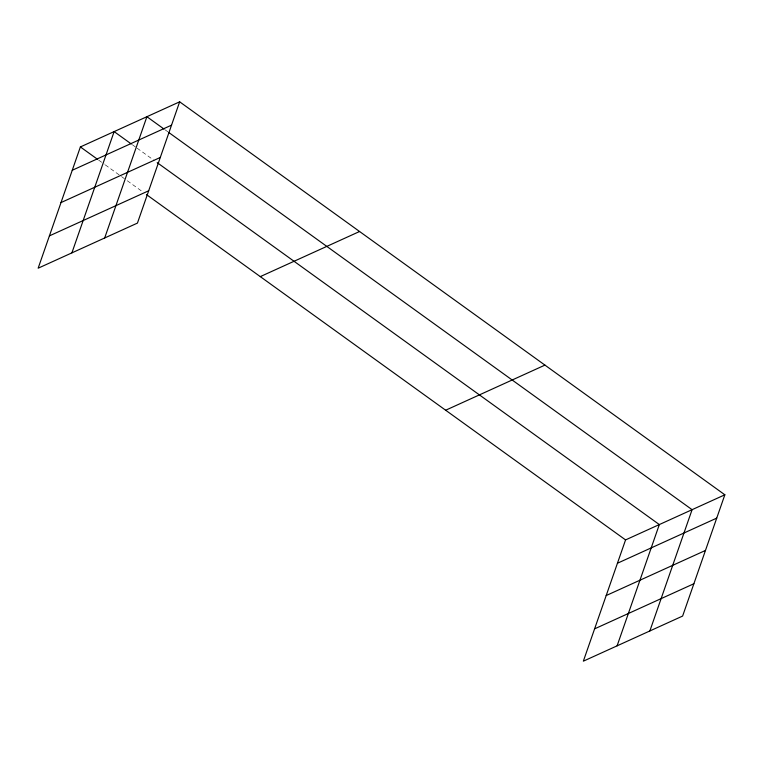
<?xml version="1.0" encoding="UTF-8"?>
<svg xmlns="http://www.w3.org/2000/svg" width="763" height="763" viewBox="0 0 763 763"><rect width="100%" height="100%" fill="white"/><g stroke="black" fill="none" stroke-linecap="round" stroke-linejoin="round"><path stroke-width="0.57" stroke-dasharray="3.81 2.86" d="M165.085 129.815L167.955 131.885M132.314 144.703L136.148 147.459M137.102 148.156L154.326 160.573M98.561 160.039L104.302 164.179M105.256 164.875L120.573 175.91M121.527 176.596L124.398 178.666M127.268 180.736L142.586 191.771"/><path stroke-width="1.14" d="M179.658 101.822L80.382 146.935L38.15 268.204L137.435 223.092L179.658 101.822L724.85 494.796L682.618 616.065L583.342 661.178L625.565 539.908L724.85 494.796M71.903 252.858L114.135 131.598L131.36 144.016M104.674 237.98L146.897 116.71L164.121 129.128M617.095 645.841L659.327 524.572L157.197 162.643M649.857 630.953L692.089 509.684L168.909 132.581M72.256 170.263L171.541 125.151M61.002 202.577L160.287 157.464M49.404 235.881L148.69 190.769M260.288 276.616L359.573 231.504M445.659 410.227L544.935 365.115M617.448 563.237L716.724 518.125M606.194 595.55L705.47 550.447M594.596 628.855L693.872 583.743M80.382 146.935L97.607 159.353M146.41 194.536L625.565 539.908"/></g></svg>
